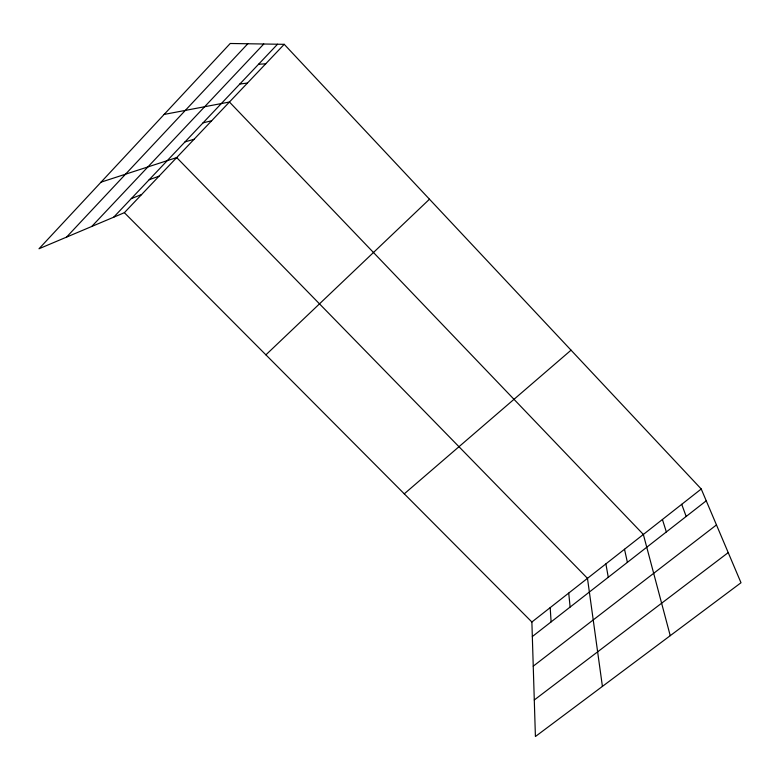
<?xml version="1.0" encoding="UTF-8"?>
<svg xmlns="http://www.w3.org/2000/svg" width="780" height="780" viewBox="0 0 780 780"><rect width="100%" height="100%" fill="white"/><g stroke="black" fill="none" stroke-linecap="round" stroke-linejoin="round"><path stroke-width="1.17" d="M66.544 237.12L247.796 43.758M91.767 226.463L263.767 44.011M113.675 217.201L277.534 44.226M124.371 212.686L284.222 44.324L701.24 489.002L741 582.748L535.411 736.515L531.882 622.011L124.371 212.686L39 248.761L230.217 43.485L284.222 44.324M265.902 354.851L429.468 199.212M404.274 493.837L571.048 350.171M531.882 622.011L701.24 489.002M532.331 636.558L706.241 500.799M533.237 666.178L716.469 524.92M534.28 699.982L728.218 552.611M131.303 198.598L141.589 194.542M149.155 179.741L159.032 176.182M101.049 182.149L176.689 157.579L587.476 578.341L602.413 686.4M185.035 141.862L194.054 139.288M203.053 122.84L211.633 120.773M164.122 114.436L229.437 102.024L643.354 534.456L670.234 635.671M239.811 84.045L247.465 83.041M258.541 64.262L265.726 63.804M681.72 504.328L686.176 516.467M662.425 519.48L666.344 531.941M624.517 549.257L627.393 562.351M605.885 563.882L608.273 577.278M568.727 593.073L570.121 607.054M550.192 607.63L551.109 621.894"/></g></svg>
